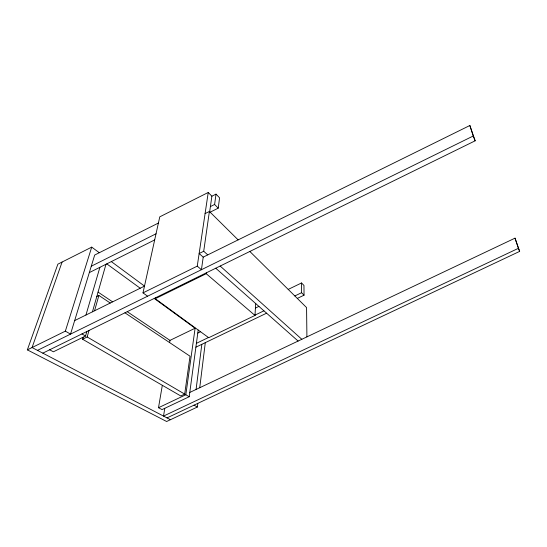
<?xml version="1.0" encoding="UTF-8"?>
<svg xmlns="http://www.w3.org/2000/svg" width="547" height="547" viewBox="0 0 547 547"><rect width="100%" height="100%" fill="white"/><g stroke="black" fill="none" stroke-linecap="round" stroke-linejoin="round"><path stroke-width="0.82" d="M155.457 297.821L155.28 298.71L208.722 337.711L254.984 315.441L255.688 303.544M99.308 252.721L91.718 247.121L57.866 264.167L27.35 349.868L166.644 421.505L197.358 407.023L197.809 403.365M199.737 387.72L205.296 342.648M196.072 389.464L201.829 344.316M210.144 212.195L218.239 208.147L219.573 197.816L216.01 194.123L211.88 196.195L209.672 211.73M162.322 385.3L158.5 407.72L162.042 409.6L189.2 396.739L198.199 330.032M155.28 298.71L206.226 273.698L206.342 272.837M218.239 208.147L214.609 204.469L216.01 194.123M158.5 407.72L185.823 394.756L195.101 328.227L154.22 298.436M42.816 353.143L475.158 140.811L469.859 125.495L203.217 257.131L201.426 269.719L197.255 266.143L208.236 192.462L159.772 216.838L142.999 292.877L147.594 296.2M83.144 337.198L82.563 339.222L180.763 395.953L184.688 394.093L190.028 356.2L124.935 312.816M203.217 257.131L199.135 253.521L203.71 251.258L209.392 211.45L205.084 213.603M164.791 408.301L163.526 416.082L518.412 248.317L515.014 238.15L189.782 392.445M169.611 342.593L169.987 340.378L195.101 328.227M82.563 339.222L87.164 336.966L89.004 330.463M94.556 310.778L98.884 295.448L110.255 303.024M49.633 349.793L53.394 351.796L85.551 336.022L86.829 331.53M92.443 311.824L105.981 264.263M85.954 315.024L99.903 267.305M27.35 349.868L65.353 331.147L91.718 247.121M62.078 262.047L32.075 347.543L170.466 419.706M158.398 223.053L94.686 255.046L70.522 334.114L65.353 331.147M91.267 266.225L156.032 233.795M210.404 206.575L214.609 204.469M89.325 272.591L154.678 239.921M96.812 296.474L98.884 295.448M74.652 320.604L144.49 286.122M142.999 292.877L197.255 266.143M37.49 350.367L473.223 136.005L469.859 125.495M197.795 333.055L200.53 331.728M288.201 289.411L301.547 282.963L303.961 285.472L304.043 295.175L297.308 298.416M255.422 308.064L258.902 306.388M196.407 343.325L208.462 337.52M254.998 315.12L263.921 310.826M294.826 295.954L301.595 292.7L301.547 282.963M195.888 347.174L266.587 313.185M167.02 417.908L519.65 251.388L515.014 238.15M194.076 405.129L197.358 407.023M81.961 333.916L85.551 336.022M87.164 336.966L184.688 394.093M185.823 394.756L189.2 396.739M98.057 292.098L112.614 301.862M127.239 311.681L169.987 340.378M106.788 263.866L140.223 288.235M111.321 261.596L144.497 286.088M206.226 273.698L254.984 315.441M215.744 268.215L298.101 341.055M203.71 251.258L207.757 254.888M220.181 266.033L301.828 339.29M209.392 211.45L238.143 239.887M249.849 251.47L306.573 307.578L306.915 336.877M301.595 292.7L304.043 295.175M208.236 192.462L211.88 196.195M473.223 136.005L475.158 140.811M518.412 248.317L519.65 251.388"/></g></svg>
